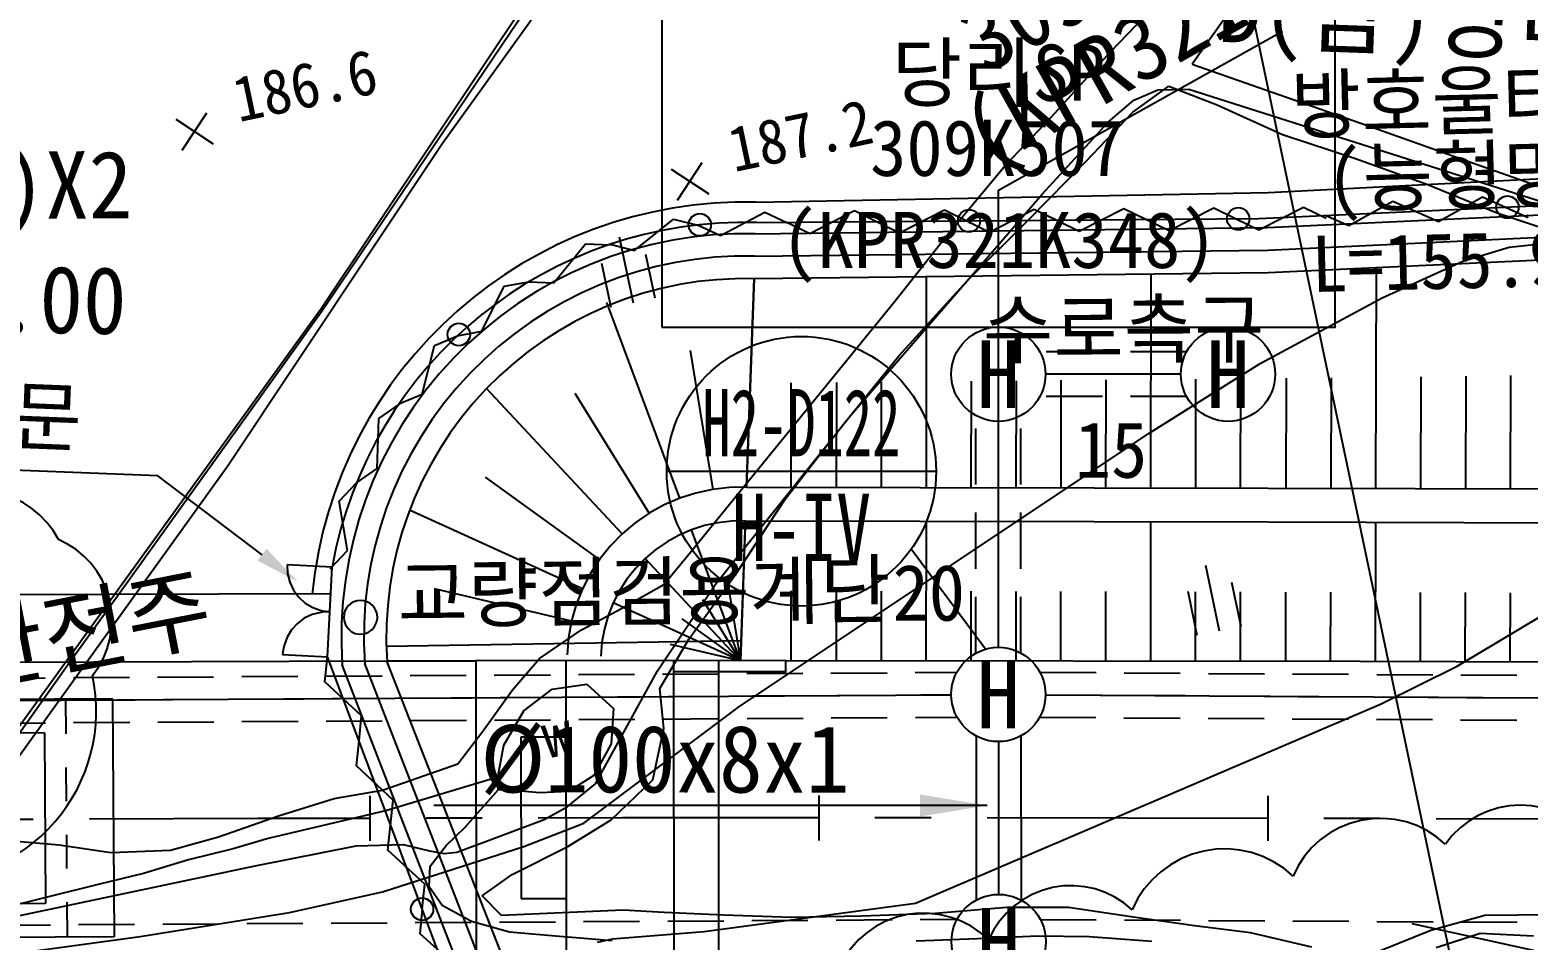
# Model space of a CAD drawing. Header units: millimetres. Extents: x 13158 to 13954, y 1103 to 1807.
# Drawn here: x 13562.5 to 13629.2, y 1468.6 to 1509.2 of the extents above; entities that cross this region are included whole.
import ezdxf
from ezdxf.enums import TextEntityAlignment as Align
from ezdxf.xclip import XClip

# ---------------------------------------------------------------- set-up
doc = ezdxf.new("R2010")
doc.units = ezdxf.units.MM
doc.header["$LTSCALE"] = 10
doc.header["$MEASUREMENT"] = 0
doc.header["$XCLIPFRAME"] = 2
doc.linetypes.add('CENTER', pattern=[2, 1.25, -0.25, 0.25, -0.25])
doc.linetypes.add('HIDDEN', pattern=[0.375, 0.25, -0.125])
for name, color, linetype in [('ET-DSTA', 3, 'Continuous'), ('TN-MANH', 4, 'Continuous'), ('TN-TABL-LIN1', 4, 'Continuous'), ('TT-TABL-TEX2', 3, 'Continuous'), ('TT-TEXT', 3, 'Continuous'), ('TZ-BASE', 253, 'Continuous'), ('TZ-CABL', 4, 'Continuous')]:
    doc.layers.add(name, color=color, linetype=linetype)
doc.styles.add('HANA', font='GulimChe.ttf')
doc.styles.get("Standard").update_dxf_attribs({"font": 'GulimChe.ttf'})
doc.linetypes.add('XXO_LINE', pattern='A,2.5,["X",Standard,S=1,R=0,X=-1,Y=-0.5],5,["X",Standard,S=1,R=0,X=-1,Y=-0.5],5,-0.5,[133,GulimChe.ttf,S=0.5,R=0,X=-0.5,Y=0],-0.5,2.5', length=16)
doc.linetypes.add('ZIGZAG', pattern='A,0.0001,-0.2,[131,ltypeshp.shx,S=0.2,R=0,X=-0.2,Y=0],-0.4,[131,ltypeshp.shx,S=0.2,R=180,X=0.2,Y=0],-0.2', length=0.8001)
doc.dimstyles.get("Standard").update_dxf_attribs({"dimtxt": 0.18, "dimasz": 0.18, "dimexe": 0.18, "dimexo": 0.0625, "dimgap": 0.09, "dimtad": 0, "dimtih": 1, "dimtoh": 1, "dimdec": 4, "dimzin": 0, "dimdsep": 46, "dimtxsty": 'Standard', "dimcen": 0.09, "dimadec": 0, "dimazin": 0, "dimtfac": 1, "dimtdec": 4, "dimtofl": 0, "dimtmove": 0, "dimatfit": 3, "dimfxl": 0, "dimtolj": 1, "dimtzin": 0, "dimarcsym": 0})

# ---------------------------------------------------------------- blocks, each defined once
blk = doc.blocks.new('JD-SFSG5YJF567')
at = {"layer": 'TZ-BASE'}
for p, q in [((367.394, -188.921), (291.638, 171.985)), ((300.885, 59.157, -67.718), (283.193, 34.533, -67.718)), ((281.706, 32.8, -68), (289.523, 44.379, -68)), ((277.777, 27.188, -68.319), (288.707, 43.532, -68.319)), ((320.406, 43.432, -67.53), (316.592, 38.06, -67.53)), ((312.946, 38.609, -67.718), (315.283, 41.04, -67.718)), ((310.319, 35.719, -67.718), (312.946, 38.609, -67.718)), ((316.592, 38.06, -67.53), (324.646, 35.243, -67.53)), ((313.944, 35.927, -64.812), (315.547, 37.075, -64.812)), ((313.982, 36.456, -67), (315.064, 36.919, -67)), ((315.064, 36.919, -67), (316.433, 36.949, -67)), ((315.547, 37.075, -64.812), (317.703, 36.25, -64.812)), ((316.433, 36.949, -67), (332.944, 31.7, -67)), ((312.846, 35.473, -67), (313.982, 36.456, -67)), ((317.703, 36.25, -64.812), (320.614, 34.922, -64.812)), ((271.303, 35.61, -68.449), (272.977, 34.516, -68.449)), ((271.593, 34.226, -68.449), (272.687, 35.9, -68.449)), ((308.277, 33.558, -67.718), (310.319, 35.719, -67.718)), ((309.899, 32.279, -67), (312.846, 35.473, -67)), ((311.858, 33.748, -64.812), (313.944, 35.927, -64.812)), ((320.614, 34.922, -64.812), (323.862, 33.86, -64.812)), ((324.646, 35.243, -67.53), (328.62, 33.829, -67.53)), ((283.193, 34.533, -67.718), (273.61, 20.153, -67.718)), ((293.373, 33.386, -67.825), (295.048, 32.292, -67.825)), ((293.664, 32.001, -67.825), (294.757, 33.676, -67.825)), ((305.653, 30.437, -67.718), (308.277, 33.558, -67.718)), ((309.32, 31.166, -64.812), (311.858, 33.748, -64.812)), ((319.986, 32.345), (340.102, 33.384)), ((319.986, 32.345), (340.102, 33.384)), ((323.862, 33.86, -64.812), (327.04, 32.72, -64.812)), ((328.62, 33.829, -67.53), (331.902, 32.68, -67.53)), ((277.826, 27.094, -68), (281.706, 32.8, -68)), ((327.04, 32.72, -64.812), (330.125, 31.462, -64.812)), ((297.155, 31.909), (319.986, 32.345)), ((297.155, 31.909), (319.986, 32.345)), ((301.384, 22.427, -67), (309.899, 32.279, -67)), ((327.566, 31.055), (329.517, 32.146)), ((329.517, 32.146), (330.539, 31.693)), ((295.566, 30.431), (297.544, 31.474)), ((297.544, 31.474), (298.554, 30.996)), ((299.556, 30.523), (301.548, 31.539)), ((301.548, 31.539), (302.551, 31.047)), ((303.555, 30.555), (305.547, 31.571)), ((305.547, 31.571), (306.551, 31.079)), ((307.555, 30.587), (309.547, 31.603)), ((309.547, 31.603), (310.551, 31.111)), ((311.555, 30.619), (313.547, 31.635)), ((313.547, 31.635), (314.551, 31.144)), ((315.555, 30.652), (317.547, 31.668)), ((317.547, 31.668), (318.551, 31.176)), ((319.555, 30.684), (321.547, 31.7)), ((319.923, 30.784), (340.159, 31.73)), ((321.547, 31.7), (322.551, 31.208)), ((323.57, 30.87), (325.521, 31.961)), ((325.521, 31.961), (326.543, 31.508)), ((326.543, 31.508), (327.566, 31.055)), ((330.125, 31.462, -64.812), (333.596, 30.298, -64.812)), ((330.539, 31.693), (331.561, 31.24)), ((291.743, 29.764), (293.485, 31.166)), ((293.485, 31.166), (294.568, 30.889)), ((294.555, 30.909), (295.566, 30.431)), ((297.045, 30.51), (319.923, 30.784)), ((298.552, 31.015), (299.556, 30.523)), ((302.551, 31.047), (303.555, 30.555)), ((306.551, 31.079), (307.555, 30.587)), ((306.558, 28.414, -64.812), (309.32, 31.166, -64.812)), ((310.551, 31.111), (311.555, 30.619)), ((314.551, 31.144), (315.555, 30.652)), ((318.551, 31.176), (319.555, 30.684)), ((319.953, 29.785), (340.122, 30.727)), ((322.548, 31.323), (323.57, 30.87)), ((288.15, 28.325), (289.556, 30.063)), ((289.556, 30.063), (290.674, 30.023)), ((290.66, 30.04), (291.743, 29.764)), ((291.065, 30.365, -67.676), (291.681, 27.429, -67.676)), ((303.36, 27.521, -67.718), (305.653, 30.437, -67.718)), ((330.703, 29.918, -66), (332.516, 30.103, -66)), ((292.66, 27.634, -67.676), (292.249, 29.592, -67.676)), ((297.057, 29.51), (319.953, 29.785)), ((319.982, 28.785), (340.084, 29.724)), ((328.642, 29.296, -66), (330.703, 29.918, -66)), ((290.702, 27.223, -67.676), (290.292, 29.181, -67.676)), ((297.069, 28.51), (319.982, 28.785)), ((314.743, 28.722), (314.732, 19.193)), ((324.791, 29.01), (324.761, 19.17)), ((325.05, 27.661, -66), (328.642, 29.296, -66)), ((284.941, 26.168), (285.939, 28.169)), ((285.939, 28.169), (287.039, 28.37)), ((287.033, 28.366), (288.15, 28.325)), ((297.069, 28.51), (296.738, 19.22)), ((296.738, 19.22), (297.069, 28.51)), ((303.539, 25.095, -64.812), (306.558, 28.414, -64.812)), ((304.743, 28.602), (304.732, 19.208)), ((293.758, 18.737), (290.505, 27.444)), ((294.11, 16.175, -67.718), (303.36, 27.521, -67.718)), ((319.61, 24.725, -66), (325.05, 27.661, -66)), ((260.304, 3.017, -68.319), (277.777, 27.188, -68.319)), ((268.824, 14.558, -68), (277.826, 27.094, -68)), ((283.841, 25.967), (284.941, 26.168)), ((282.28, 23.361), (282.831, 25.528)), ((282.831, 25.528), (283.863, 25.958)), ((294.219, 25.313), (295.224, 19.125)), ((301.046, 22.026, -64.812), (303.539, 25.095, -64.812)), ((314.624, 21.602, -66), (319.61, 24.725, -66)), ((316.738, 24.041), (316.732, 19.19)), ((318.738, 24.059), (318.732, 19.187)), ((320.776, 24.078), (320.761, 19.183)), ((322.776, 24.097), (322.761, 19.177)), ((326.776, 24.134), (326.761, 19.164)), ((328.776, 24.168), (328.761, 19.158)), ((330.776, 24.203), (330.761, 19.152)), ((281.248, 22.931), (282.28, 23.361)), ((291.19, 17.148), (285.153, 23.62)), ((292.396, 18.069), (289.097, 23.4)), ((298.699, 23.874), (298.703, 19.217)), ((300.737, 23.892), (300.732, 19.214)), ((302.737, 23.911), (302.732, 19.211)), ((306.738, 23.948), (306.732, 19.205)), ((308.738, 23.967), (308.732, 19.202)), ((310.738, 23.985), (310.732, 19.199)), ((312.738, 24.004), (312.732, 19.196)), ((280.35, 22.288), (281.268, 22.927)), ((280.271, 20.053), (280.35, 22.288)), ((295.349, 14.904, -67), (301.384, 22.427, -67)), ((298.447, 18.694, -64.812), (301.046, 22.026, -64.812)), ((296.37, 9.427, -66), (314.624, 21.602, -66)), ((270.511, 19.729), (257.615, 20.246)), ((273.61, 20.153, -67.718), (263.3, 5.832, -67.718)), ((279.354, 19.415), (280.271, 20.053)), ((275.148, 16.219), (270.511, 19.729)), ((278.584, 18.603), (279.354, 19.415)), ((290.187, 16.009), (285.098, 19.67)), ((296.29, 15.39, -64.812), (298.447, 18.694, -64.812)), ((296.738, 19.22), (319.971, 19.185)), ((319.971, 19.185), (340.03, 19.124)), ((278.959, 16.399), (278.584, 18.603)), ((289.427, 14.697), (281.721, 18.203)), ((296.463, 11.484), (296.685, 17.72)), ((296.677, 17.491), (296.463, 11.485)), ((296.685, 17.72), (319.97, 17.685)), ((304.731, 17.708), (304.724, 11.502)), ((314.731, 17.693), (314.724, 11.491)), ((319.97, 17.685), (340.022, 17.624)), ((324.756, 17.67), (324.738, 11.471)), ((296.463, 11.494), (294.283, 17.331)), ((278.189, 15.588), (278.959, 16.399)), ((296.463, 11.494), (292.214, 16.05)), ((293.041, 14.899, -67.718), (294.11, 16.175, -67.718)), ((328.387, 11.256, -65), (336.754, 16.246, -65)), ((278.267, 15.668), (276.27, 15.77)), ((278.063, 11.673), (278.267, 15.668)), ((294.163, 12.459, -64.812), (296.29, 15.39, -64.812)), ((317.177, 15.759, -65.147), (317.794, 12.822, -65.147)), ((288.937, 13.261), (282.833, 14.693)), ((290.974, 13.725, -67.718), (293.041, 14.899, -67.718)), ((292.761, 11.055, -67), (295.349, 14.904, -67)), ((318.772, 13.028, -65.147), (318.361, 14.985, -65.147)), ((278.148, 14.482, -255), (260.685, 14.431, -255)), ((278.148, 14.482, -255), (260.685, 14.431, -255)), ((266.585, 11.442, -68), (268.824, 14.558, -68)), ((296.463, 11.494), (290.793, 14.075)), ((296.463, 11.494), (294.779, 14.216)), ((295.95, 14.653), (296.463, 11.494)), ((298.707, 14.612), (298.71, 11.506)), ((300.727, 14.606), (300.724, 11.506)), ((302.727, 14.601), (302.724, 11.504)), ((306.727, 14.59), (306.724, 11.5)), ((308.727, 14.585), (308.724, 11.497)), ((310.727, 14.58), (310.724, 11.495)), ((312.727, 14.575), (312.724, 11.493)), ((316.815, 12.617, -65.147), (316.404, 14.574, -65.147)), ((316.727, 14.564), (316.724, 11.489)), ((318.727, 14.559), (318.724, 11.486)), ((320.747, 14.553), (320.738, 11.483)), ((322.747, 14.548), (322.738, 11.477)), ((326.747, 14.538), (326.738, 11.464)), ((328.747, 14.532), (328.738, 11.458)), ((330.747, 14.527), (330.738, 11.452)), ((289.374, 12.87, -67.718), (290.974, 13.725, -67.718)), ((296.463, 11.494), (293.865, 13.363)), ((287.508, 11.597, -67.718), (289.374, 12.87, -67.718)), ((280.686, 12.148), (296.52, 12.392)), ((292.873, 10.257, -64.812), (294.163, 12.459, -64.812)), ((296.463, 11.494), (293.348, 12.226)), ((260.697, 11.431, -255), (280.711, 11.49, -255)), ((263.997, 7.792, -68), (266.585, 11.442, -68)), ((276.065, 11.776), (278.063, 11.673)), ((277.946, 10.561), (278.063, 11.673)), ((285.313, -2.971), (279.72, 11.381)), ((280.711, 11.49, -255), (284.679, 11.493, -255)), ((286.198, -2.506), (280.718, 11.449)), ((298.479, 11.506, -255), (284.679, 11.493, -255)), ((284.679, 11.493, -255), (284.691, -2.507, -255)), ((286.305, 10.206, -67.718), (287.508, 11.597, -67.718)), ((288.679, 11.497, -255), (288.691, -2.503, -255)), ((293.479, 11.501, -255), (293.491, -2.499, -255)), ((295.479, 11.503, -255), (295.491, -2.497, -255)), ((298.479, 11.006, -255), (298.479, 11.506, -255)), ((284.428, -3.437), (278.723, 11.313)), ((289.998, 6.017, -67), (292.761, 11.055, -67)), ((298.479, 11.006, -255), (293.479, 11.001, -255)), ((325.009, 9.58, -65), (328.387, 11.256, -65)), ((279.585, 9.04), (277.946, 10.561)), ((284.98, 8.363, -67.718), (286.305, 10.206, -67.718)), ((286.815, 9.263, -68.052), (288.068, 10.23, -68.052)), ((288.068, 10.23, -68.052), (289.618, 10.46, -68.052)), ((289.618, 10.46, -68.052), (290.809, 9.378, -68.052)), ((293.042, 8.482, -64.812), (292.873, 10.257, -64.812)), ((268.49, 9.809, -255), (258.89, 9.742, -255)), ((266.39, 9.794, -255), (266.401, 8.244, -255)), ((268.49, 9.809, -255), (268.563, -0.791, -255)), ((289.48, 4.27, -66), (296.37, 9.427, -66)), ((290.809, 9.378, -68.052), (290.7, 7.792, -68.052)), ((304.259, 0.7, -65), (325.009, 9.58, -65)), ((279.468, 7.928), (279.585, 9.04)), ((285.915, 7.742, -68.052), (286.815, 9.263, -68.052)), ((265.451, 8.288, -255), (261.951, 8.263, -255)), ((265.451, 8.288, -255), (265.503, 0.688, -255)), ((283.876, 6.901, -67.718), (284.98, 8.363, -67.718)), ((288.682, 8.097, -255), (286.682, 8.095, -255)), ((286.682, 8.095, -255), (286.688, 0.895, -255)), ((292.562, 6.194, -64.812), (293.042, 8.482, -64.812)), ((279.351, 6.816), (279.468, 7.928)), ((285.652, 6.317, -68.052), (285.915, 7.742, -68.052)), ((290.7, 7.792, -68.052), (289.936, 6.386, -68.052)), ((266.411, 6.744, -255), (266.422, 5.244, -255)), ((280.989, 5.295), (279.351, 6.816)), ((280.508, 5.73, -67.718), (283.876, 6.901, -67.718)), ((285.652, 6.317, -66.964), (280.708, 4.833, -66.964)), ((285.669, 5.749, -68.052), (285.652, 6.317, -68.052)), ((288.738, 4.987, -67), (289.998, 6.017, -67)), ((289.936, 6.386, -68.052), (288.808, 5.682, -68.052)), ((290.698, 4.416, -64.812), (292.562, 6.194, -64.812)), ((275.887, 4.596, -67.718), (278.36, 5.359, -67.718)), ((278.36, 5.359, -67.718), (280.508, 5.73, -67.718)), ((279.953, 5.48), (279.957, 3.48)), ((284.191, 4.087, -68.052), (285.669, 5.749, -68.052)), ((286.858, 5.673, -68.052), (285.669, 5.749, -68.052)), ((287.525, 5.619, -68.052), (286.858, 5.673, -68.052)), ((288.808, 5.682, -68.052), (287.525, 5.619, -68.052)), ((299.955, 5.5), (299.955, 3.5)), ((319.957, 5.48), (319.953, 3.48)), ((280.708, 4.833, -66.964), (275.427, 3.585, -66.964)), ((280.872, 4.183), (280.989, 5.295)), ((287.722, 4.428, -67), (288.738, 4.987, -67)), ((273.21, 3.661, -67.718), (275.887, 4.596, -67.718)), ((280.756, 3.071), (280.872, 4.183)), ((283.349, 3.275, -68.052), (284.191, 4.087, -68.052)), ((285.149, 3.469, -67), (287.722, 4.428, -67)), ((286.804, 3.225, -66), (289.48, 4.27, -66)), ((288.777, 3.231, -64.812), (290.698, 4.416, -64.812)), ((263.865, 3.5, -67.718), (266.113, 3.297, -67.718)), ((266.432, 3.744, -255), (266.442, 2.244, -255)), ((271.063, 3.06, -67.718), (273.21, 3.661, -67.718)), ((275.427, 3.585, -66.964), (273.858, 3.126, -66.964)), ((283.829, 2.981, -67), (285.149, 3.469, -67)), ((266.113, 3.297, -67.718), (268.413, 2.962, -67.718)), ((268.413, 2.962, -67.718), (271.063, 3.06, -67.718)), ((273.858, 3.126, -66.964), (271.868, 2.638, -66.964)), ((274.84, 2.359, -67), (279.344, 3.252, -67)), ((279.344, 3.252, -67), (281.438, 3.322, -67)), ((280.509, 1.215, -66), (286.804, 3.225, -66)), ((282.394, 1.55), (280.756, 3.071)), ((281.438, 3.322, -67), (282.604, 3.04, -67)), ((282.604, 3.04, -67), (283.263, 2.915, -67)), ((282.644, 2.346, -68.052), (283.349, 3.275, -68.052)), ((283.263, 2.915, -67), (283.829, 2.981, -67)), ((286.285, 1.986, -64.812), (288.777, 3.231, -64.812)), ((260.313, -0.69, -67), (274.84, 2.359, -67)), ((269.868, 2.025, -66.964), (267.901, 1.557, -66.964)), ((271.868, 2.638, -66.964), (269.868, 2.025, -66.964)), ((282.59, 1.429, -68.052), (282.644, 2.346, -68.052)), ((267.901, 1.557, -66.964), (260.748, -0.224, -66.964)), ((282.277, 0.438), (282.394, 1.55)), ((283.173, 0.605, -68.052), (282.59, 1.429, -68.052)), ((284.948, 1.027, -64.812), (286.285, 1.986, -64.812)), ((265.503, 0.688, -255), (262.003, 0.664, -255)), ((266.453, 0.744, -255), (266.464, -0.806, -255)), ((276.37, 0.295, -66), (280.509, 1.215, -66)), ((285.821, 0.158, -64.812), (284.948, 1.027, -64.812)), ((288.688, 0.897, -255), (286.688, 0.895, -255)), ((294.849, -0.555, -65), (304.259, 0.7, -65)), ((269.723, -0.774, -66), (276.37, 0.295, -66)), ((282.194, -0.667), (282.294, 0.446)), ((284.478, -0.109, -68.052), (283.173, 0.605, -68.052)), ((291.229, 0.388, -64.812), (285.821, 0.158, -64.812)), ((293.066, 0.281, -64.812), (291.229, 0.388, -64.812)), ((295.72, 0.169, -64.812), (293.066, 0.281, -64.812)), ((298.732, 0.071, -64.812), (295.72, 0.169, -64.812)), ((301.861, 0.13, -64.812), (298.732, 0.071, -64.812)), ((305.142, 0.24, -64.812), (301.861, 0.13, -64.812)), ((308.329, 0.505, -64.812), (305.142, 0.24, -64.812)), ((311.077, 0.511, -64.812), (308.329, 0.505, -64.812)), ((313.77, 0.103, -64.812), (311.077, 0.511, -64.812)), ((316.694, -0.303, -64.812), (313.77, 0.103, -64.812)), ((329.628, 0.151, -64.812), (327.225, -0.512, -64.812)), ((332.629, 0.18, -64.812), (329.628, 0.151, -64.812)), ((283.855, -2.164), (282.194, -0.667)), ((286.179, -0.584, -68.052), (284.478, -0.109, -68.052)), ((288.219, -0.771, -68.052), (286.179, -0.584, -68.052)), ((290.755, -0.888, -65), (294.849, -0.555, -65)), ((319.185, -0.611, -64.812), (316.694, -0.303, -64.812)), ((321.922, -1.254, -64.812), (319.185, -0.611, -64.812)), ((327.225, -0.512, -64.812), (324.97, -1.419, -64.812)), ((352.09, -5.877, -62.221), (326.383, -0.21, -62.221)), ((329.416, -0.649, -68.052), (327.456, -1.285, -68.052)), ((331.797, -0.759, -68.052), (329.416, -0.649, -68.052)), ((268.563, -0.791, -255), (258.964, -0.858, -255)), ((259.46, -2.193, -66), (269.723, -0.774, -66)), ((290.74, -0.976, -68.052), (288.219, -0.771, -68.052)), ((290.099, -1.026, -65), (290.755, -0.888, -65)), ((307.021, -0.878, -68.052), (304.286, -0.991, -68.052)), ((309.694, -0.76, -68.052), (307.021, -0.878, -68.052)), ((311.998, -0.802, -68.052), (309.694, -0.76, -68.052)), ((314.791, -1.008, -68.052), (311.998, -0.802, -68.052))]:
    blk.add_line(p, q, dxfattribs=at)
at = {"layer": 'TZ-BASE', "ltscale": 0.2}
for p, q in [((319.55, 31.184), (340.507, 32.155)), ((297.208, 31.004), (319.55, 31.184)), ((283.226, -2.091), (278.063, 11.673))]:
    blk.add_line(p, q, dxfattribs=at)
at = {"layer": 'TZ-BASE', "linetype": 'CENTER', "flags": 128}
blk.add_lwpolyline([(599.91, 0, 0.013001), (79.973, 2.08, 0.002), (0, 0)], format="xyb", dxfattribs=at)
at = {"layer": 'TZ-BASE'}
for centre in [(330.631, 31.698), (294.648, 30.911), (306.644, 31.08), (318.643, 31.176), (283.915, 26.022), (282.277, 0.438)]:
    blk.add_circle(centre, 0.5, dxfattribs=at)
for centre, radius, start, end in [((296.664, 12.532), 19.383, 88.54789, 174.22967), ((296.664, 12.532), 19.383, 88.54789, 174.22967), ((296.664, 12.532), 17.983, 88.54789, 183.8888), ((296.664, 12.532), 16.983, 88.54789, 183.8888), ((296.664, 12.532), 15.983, 88.54789, 183.8888), ((262.552, 15.088, -62.221), 3.956, 27.12306, 133.38327), ((296.463, 11.494), 7.731, 87.96039, 178.053), ((296.463, 11.494), 6.23, 87.96039, 178.053), ((264.566, 13.297, -62.221), 3.898, 320.98184, 67.24205), ((278.267, 15.668), 2, 177.06776, 267.06776), ((279.536, 13.43), 0.75, 11.85467, 191.85467), ((278.063, 11.673), 2, 87.06776, 177.06776), ((279.536, 13.43), 0.75, 191.85467, 11.85467), ((299.955, -9995.5), 10007, 89.4223999, 90.0084516), ((260.235, 9.257, -62.221), 7.528, 265.89743, 12.15763), ((331.201, 0.99), 4.077, 34.88923, 144.88923), ((324.973, 0.248), 4.23, 46.85467, 156.85467), ((318.025, -1.352), 4.472, 46.85467, 156.85467), ((311.185, -2.504), 3.989, 46.85467, 156.85467), ((304.619, -3.852), 4.111, 45.17153, 155.17153)]:
    blk.add_arc(centre, radius, start, end, dxfattribs=at)
at = {"layer": 'TZ-BASE', "ltscale": 0.2}
blk.add_arc((296.608, 12.381), 18.633, 88.15334, 169.83952, dxfattribs=at)
at = {"layer": 'TZ-BASE'}
blk.add_solid([(275.349, 16.485), (276.743, 15.012), (274.947, 15.954)], dxfattribs=at)
at = {"layer": 'TZ-BASE', "style": 'HANA'}
for s, height, rotation, p in [('D(함)당리제4 2.0X1', 3, 357.96039, (317.712, 39.058)), ('186.6', 2, 11.85467, (274.098, 35.474, -68.449)), ('187.2', 2, 11.85467, (296.168, 33.25, -67.825)), ('B(PCB) 당리 (2@25)X2', 3, 0.39698, (230.825, 30.935)), ('309km390.00 L=100.00', 3, 359.07659, (230.316, 26.658)), ('수로측구', 2.5, 0.24969, (307.266, 24.996)), ('출입문', 2.5, 357.70206, (257.662, 21.433)), ('교량점검용계단', 2.5, 0.55251, (281.199, 13.222)), ('한전주', 3, 11.05194, (262.006, 10.313)), ('w', 2, 11.85467, (287.851, 7.135, -255))]:
    blk.add_text(s, height=height, rotation=rotation, dxfattribs=at).set_placement(p)
at = {"layer": 'TZ-BASE', "linetype": 'XXO_LINE', "style": 'HANA'}
for s, p in [('방호울타리', (321.01, 34.994)), ('(능형망)', (322.599, 31.703)), ('L=155.91M', (321.925, 27.913))]:
    blk.add_text(s, height=2.5, rotation=1.42663, dxfattribs=at).set_placement(p)

msp = doc.modelspace()

# ---------------------------------------------------------------- linework, layer by layer
at = {"layer": 'ET-DSTA'}
msp.add_lwpolyline([(13590.64, 1495.928), (13620.64, 1495.928), (13620.64, 1510.928), (13590.64, 1510.928)], close=True, dxfattribs=at)
at = {"layer": 'TN-MANH'}
for centre in [(13605.64, 1493.828), (13615.871, 1493.828)]:
    msp.add_circle(centre, 2.1, dxfattribs=at)
at = {"layer": 'TN-TABL-LIN1', "linetype": 'ZIGZAG', "ltscale": 0.5}
for p, q in [((13613.771, 1493.828), (13607.74, 1493.828)), ((13605.64, 1481.666), (13605.64, 1491.728))]:
    msp.add_line(p, q, dxfattribs=at)
at = {"layer": 'TN-TABL-LIN1', "flags": 128}
for points in [[(13604.641, 1477.718), (13604.648, 1470.411)], [(13606.641, 1477.72), (13606.648, 1470.413)]]:
    msp.add_lwpolyline(points, dxfattribs=at)
at = {"layer": 'TZ-BASE'}
for p, q in [((13590.862, 1489.506), (13602.862, 1489.506)), ((13605.062, 1481.585), (13601.759, 1486.038))]:
    msp.add_line(p, q, dxfattribs=at)
at = {"layer": 'TZ-BASE', "flags": 128}
msp.add_lwpolyline([(13605.64, 1486.316), (13605.64, 1502.018), (13618.299, 1509.105)], dxfattribs=at)
at = {"layer": 'TZ-BASE'}
msp.add_circle((13596.862, 1489.506), 6, dxfattribs=at)
at = {"layer": 'TZ-CABL', "linetype": 'HIDDEN'}
for p, q in [((13614.024, 1494.828), (13607.486, 1494.828)), ((13614.024, 1492.828), (13607.486, 1492.828)), ((13604.64, 1481.412), (13604.64, 1491.982)), ((13606.64, 1481.412), (13606.64, 1491.982))]:
    msp.add_line(p, q, dxfattribs=at)
for points in [[(13474.429, 1479.77), (13603.787, 1480.554)], [(13607.492, 1480.554), (13690.799, 1480.039)], [(13474.688, 1478.772), (13603.54, 1479.553)], [(13607.74, 1479.553), (13690.54, 1479.04)], [(13474.441, 1477.77), (13603.799, 1478.554)], [(13607.48, 1478.554), (13690.787, 1478.039)], [(13474.658, 1468.775), (13603.799, 1469.558)], [(13607.502, 1469.555), (13690.81, 1469.039)]]:
    msp.add_lwpolyline(points, dxfattribs=at)
at = {"layer": 'TZ-CABL', "linetype": 'ZIGZAG', "ltscale": 0.5}
for points in [[(13474.688, 1478.772), (13603.54, 1479.553)], [(13607.74, 1479.553), (13690.54, 1479.04)], [(13605.642, 1477.466), (13605.648, 1470.666)]]:
    msp.add_lwpolyline(points, dxfattribs=at)
at = {"layer": 'TZ-CABL'}
for centre in [(13605.64, 1479.566), (13605.65, 1468.566)]:
    msp.add_circle(centre, 2.1, dxfattribs=at)

# ---------------------------------------------------------------- block references
at = {"layer": 'TZ-BASE'}
ref = msp.add_blockref('JD-SFSG5YJF567', (13297.685, 1469.571), dxfattribs=at)
XClip(ref).set_block_clipping_path([(597.6593278775, -75.0000074077), (602.1606802224, 74.9999925365), (-2.2506743118, 75.0000000279), (2.2506743119, -75.0000000279)])

# ---------------------------------------------------------------- texts
at = {"layer": 'TN-MANH', "linetype": 'ByBlock'}
for p in [(13605.64, 1493.828), (13615.871, 1493.828)]:
    msp.add_text('H', height=3, rotation=360, dxfattribs=at).set_placement(p, align=Align.MIDDLE)
at = {"layer": 'TT-TABL-TEX2'}
for s, p in [('당리SP', (13605.64, 1507.276)), ('309K507', (13605.579, 1503.883, 33.536)), ('(KPR321K348)', (13605.664, 1499.613, 33.536))]:
    msp.add_text(s, height=2.5, dxfattribs=at).set_placement(p, align=Align.MIDDLE)
at = {"layer": 'TT-TEXT'}
for s, p in [('15', (13610.659, 1489.217)), ('20', (13602.536, 1482.853))]:
    msp.add_text(s, height=2.5, dxfattribs=at).set_placement(p, align=Align.CENTER)
at = {"layer": 'TZ-BASE'}
for s, p in [('(KPR321K349)', (13605.131, 1502.879)), ('309K508', (13605.046, 1507.15))]:
    msp.add_text(s, height=3, rotation=29.23871, dxfattribs=at).set_placement(p)
for s, width, p in [('H2-D122', 0.65, (13596.862, 1491.666)), ('H-IV', 0.8, (13596.863, 1487.006))]:
    msp.add_text(s, height=3, rotation=360, dxfattribs=dict(at, width=width)).set_placement(p, align=Align.MIDDLE)
msp.add_text('Ø100x8x1', height=3, rotation=359.94818, dxfattribs=at).set_placement((13590.788, 1476.701), align=Align.MIDDLE)
at = {"layer": 'TZ-CABL', "linetype": 'ByBlock'}
for p in [(13605.64, 1479.566), (13605.65, 1468.566)]:
    msp.add_text('H', height=3, rotation=360, dxfattribs=at).set_placement(p, align=Align.MIDDLE)

# ---------------------------------------------------------------- leaders
at = {"layer": 'TZ-BASE'}
msp.add_leader([(13605.14, 1474.624), (13580.483, 1474.624)], dimstyle='Standard', override={"dimtxt": 3, "dimasz": 3, "dimexe": 2, "dimexo": 3, "dimgap": 1, "dimtad": 0, "dimtih": 0, "dimcen": 1, "dimaunit": 1, "dimadec": 8, "dimtix": 1, "dimtofl": 1, "dimtmove": 2, "dimtvp": 2}, dxfattribs=at)

doc.saveas('drawing.dxf')
